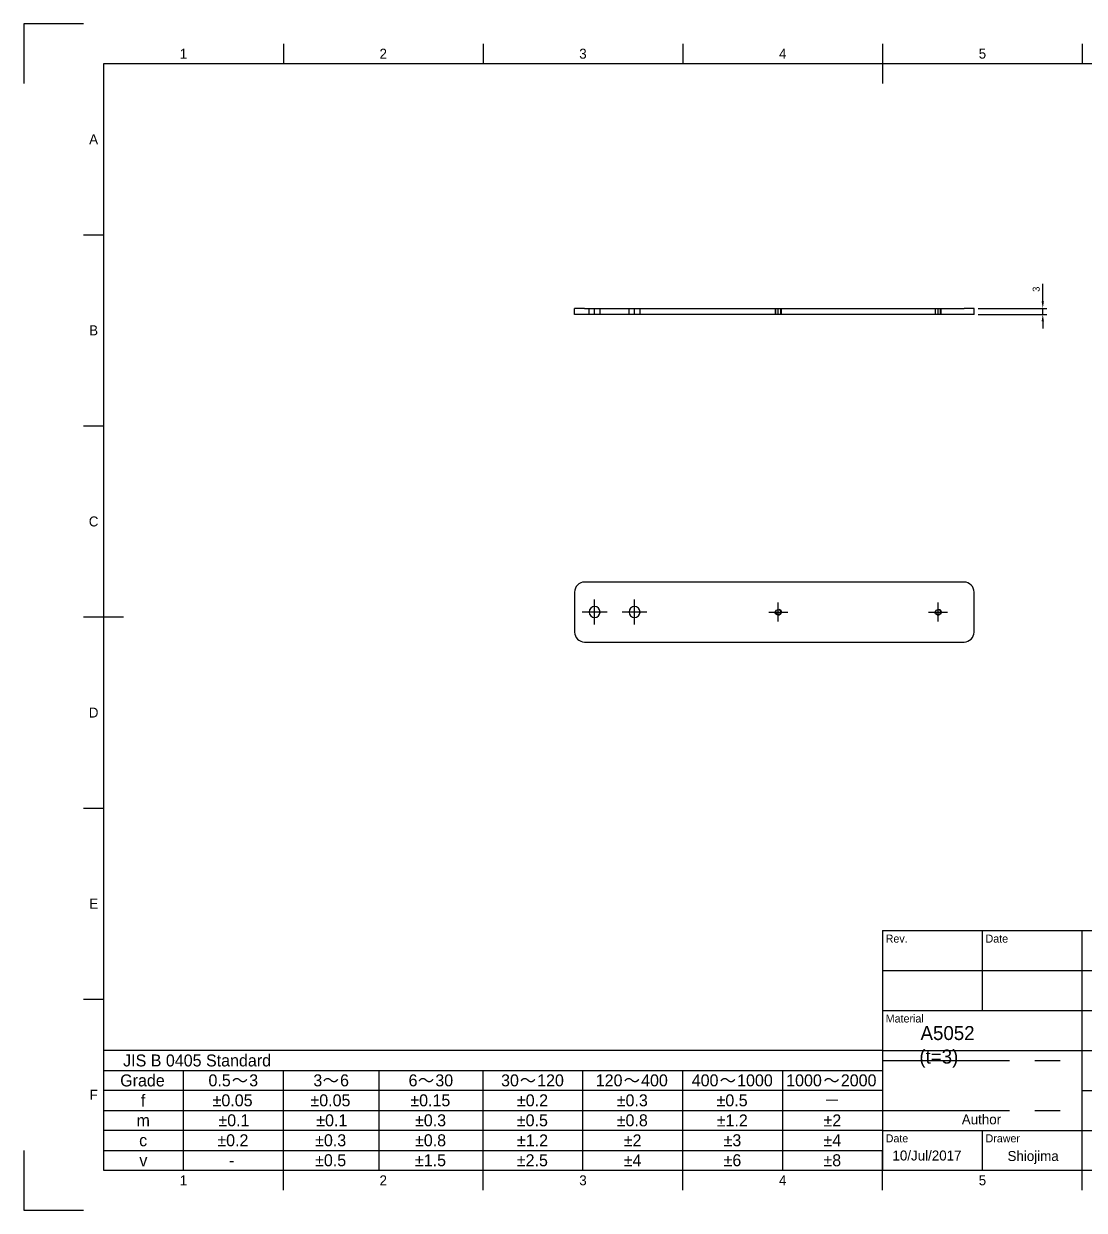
# Model space of a CAD drawing. Extents: x 0 to 840, y 0 to 594.
# Drawn here: x 0 to 531, y 0 to 594 of the extents above; entities that cross this region are included whole.
import ezdxf
from ezdxf.enums import TextEntityAlignment as Align

# ---------------------------------------------------------------- set-up
doc = ezdxf.new("R2010")
doc.units = 0
for name, pattern in [('CENTER', [50.8, 31.75, -6.35, 6.35, -6.35]), ('CENTER2', [28.575, 19.05, -3.175, 3.175, -3.175]), ('HIDDEN2', [4.7625, 3.175, -1.5875])]:
    doc.linetypes.add(name, pattern=pattern)
doc.layers.get('0').update_dxf_attribs({"linetype": 'CONTINUOUS'})
doc.layers.get('DEFPOINTS').update_dxf_attribs({"linetype": 'CONTINUOUS'})
for name, color, linetype in [('ANNOTATIONS', 7, 'CONTINUOUS'), ('BORDER', 7, 'CONTINUOUS'), ('CENTER_LINES', 7, 'CENTER2'), ('TITLEBLOCK', 7, 'CONTINUOUS'), ('可視', 7, 'CONTINUOUS'), ('狭い可視', 7, 'CONTINUOUS'), ('狭い隠線', 7, 'HIDDEN2'), ('隠線処理', 7, 'HIDDEN2')]:
    doc.layers.add(name, color=color, linetype=linetype)
doc.styles.add('FUSIONTITLE', font='txt')
doc.dimstyles.get("Standard").update_dxf_attribs({"dimtxt": 3.5, "dimasz": 0.18, "dimexe": 0.18, "dimexo": 0.0625, "dimgap": 0.09, "dimtad": 0, "dimtih": 1, "dimtoh": 1, "dimcen": 0.09, "dimazin": 3, "dimtfac": 1, "dimtofl": 0, "dimtmove": 0, "dimatfit": 3})

# ---------------------------------------------------------------- blocks, each defined once
blk = doc.blocks.new('NEW_BLOCK3')
for p, q in [((215, 70), (410, 70)), ((215, 70), (215, 10)), ((240, 50), (240, 70)), ((265, 50), (265, 70)), ((215, 60), (410, 60)), ((215, 50), (410, 50)), ((265, 40), (265, 50)), ((215, 40), (20, 40)), ((215, 40), (410, 40)), ((265, 10), (265, 40)), ((20, 35), (215, 35)), ((40, 10), (40, 35)), ((65, 10), (65, 35)), ((89, 10), (89, 35)), ((115, 10), (115, 35)), ((140, 10), (140, 35)), ((165, 10), (165, 35)), ((190, 10), (190, 35)), ((215, 30), (20, 30)), ((265, 30), (410, 30)), ((20, 25), (215, 25)), ((215, 20), (20, 20)), ((215, 20), (410, 20)), ((240, 10), (240, 20)), ((20, 15), (215, 15))]:
    blk.add_line(p, q)
at = {"linetype": 'CENTER'}
for p, q in [((215, 37.5), (265, 37.5)), ((215, 25), (265, 25))]:
    blk.add_line(p, q, dxfattribs=at)
at = {"layer": 'BORDER'}
for p, q in [((0, 297), (0, 282)), ((15, 297), (0, 297)), ((0, 297), (0, 282)), ((15, 297), (0, 297)), ((15, 297), (0, 297)), ((0, 297), (0, 282)), ((65, 292), (65, 287)), ((65, 292), (65, 287)), ((65, 292), (65, 287)), ((115, 292), (115, 287)), ((115, 292), (115, 287)), ((115, 292), (115, 287)), ((165, 292), (165, 287)), ((165, 292), (165, 287)), ((165, 292), (165, 287)), ((215, 292), (215, 282)), ((215, 292), (215, 282)), ((215, 292), (215, 282)), ((265, 292), (265, 287)), ((265, 292), (265, 287)), ((265, 292), (265, 287)), ((410, 287), (20, 287)), ((20, 287), (20, 10)), ((410, 287), (20, 287)), ((20, 287), (20, 10)), ((410, 287), (20, 287)), ((20, 287), (20, 10)), ((15, 244.17), (20, 244.17)), ((15, 244.17), (20, 244.17)), ((15, 244.17), (20, 244.17)), ((15, 196.33), (20, 196.33)), ((15, 196.33), (20, 196.33)), ((15, 196.33), (20, 196.33)), ((15, 148.5), (25, 148.5)), ((15, 148.5), (25, 148.5)), ((15, 148.5), (25, 148.5)), ((15, 100.67), (20, 100.67)), ((15, 100.67), (20, 100.67)), ((15, 100.67), (20, 100.67)), ((15, 52.83), (20, 52.83)), ((15, 52.83), (20, 52.83)), ((15, 52.83), (20, 52.83)), ((0, 15), (0, 0)), ((0, 15), (0, 0)), ((0, 15), (0, 0)), ((215, 5), (215, 15)), ((215, 5), (215, 15)), ((215, 5), (215, 15)), ((20, 10), (410, 10)), ((20, 10), (410, 10)), ((20, 10), (410, 10)), ((65, 5), (65, 10)), ((65, 5), (65, 10)), ((65, 5), (65, 10)), ((115, 5), (115, 10)), ((115, 5), (115, 10)), ((115, 5), (115, 10)), ((165, 5), (165, 10)), ((165, 5), (165, 10)), ((165, 5), (165, 10)), ((265, 5), (265, 10)), ((265, 5), (265, 10)), ((265, 5), (265, 10)), ((0, 0), (15, 0)), ((0, 0), (15, 0)), ((0, 0), (15, 0))]:
    blk.add_line(p, q, dxfattribs=at)
for s, height, p in [('Rev.', 2, (215.78, 67)), ('Date', 2, (240.78, 67)), ('Material', 2, (215.79, 47)), ('JIS B 0405 Standard', 3, (24.89, 36)), ('Grade', 3, (24.15, 31)), ('0.5', 3, (46.25, 31.02)), ('～', 3, (52.07, 31.02)), ('3', 3, (56.44, 31.02)), ('3', 3, (72.5, 31.02)), ('～', 3, (74.83, 31.02)), ('6', 3, (79.19, 31.02)), ('6', 3, (96.34, 31.02)), ('～', 3, (98.67, 31.02)), ('30', 3, (103.04, 31.02)), ('30', 3, (119.5, 31.02)), ('～', 3, (124.17, 31.02)), ('120', 3, (128.53, 31.02)), ('120', 3, (143.2, 31.02)), ('～', 3, (150.19, 31.02)), ('400', 3, (154.55, 31.02)), ('400', 3, (167.23, 31.02)), ('～', 3, (174.23, 31.02)), ('1000', 3, (178.59, 31.02)), ('1000', 3, (190.87, 31.02)), ('～', 3, (200.19, 31.02)), ('2000', 3, (204.55, 31.02)), ('f', 3, (29.33, 25.97)), ('±0.05', 3, (47.28, 26.02)), ('±0.05', 3, (71.78, 26.02)), ('±0.15', 3, (96.78, 26.02)), ('±0.2', 3, (123.47, 26.02)), ('±0.3', 3, (148.45, 26.02)), ('±0.5', 3, (173.44, 26.02)), ('－', 3, (200.3, 26)), ('±0.1', 3, (48.74, 21.02)), ('±0.1', 3, (73.24, 21.02)), ('±0.3', 3, (97.95, 21.02)), ('±0.5', 3, (123.44, 21.02)), ('±0.8', 3, (148.45, 21.02)), ('±1.2', 3, (173.47, 20.99)), ('±2', 3, (200.22, 20.99)), ('Author', 2.5, (234.83, 21.5)), ('m', 3, (28.25, 21)), ('c', 3, (28.89, 16.02)), ('±0.2', 3, (48.47, 16.02)), ('±0.3', 3, (72.95, 16.02)), ('±0.8', 3, (97.95, 16.02)), ('±1.2', 3, (123.47, 15.99)), ('±2', 3, (150.22, 15.99)), ('±3', 3, (175.2, 16.02)), ('±4', 3, (200.21, 16)), ('Date', 2, (215.78, 17)), ('Drawer', 2, (240.78, 17)), ('v', 3, (28.95, 11)), ('-', 3, (51.41, 11)), ('±0.5', 3, (72.94, 11.02)), ('±1.5', 3, (97.94, 11.02)), ('±2.5', 3, (123.44, 11.02)), ('±4', 3, (150.21, 11)), ('±6', 3, (175.2, 11.02)), ('±8', 3, (200.2, 11.02))]:
    blk.add_text(s, height=height).set_placement(p)
at = {"layer": 'BORDER', "style": 'FUSIONTITLE'}
for s, p in [('1', (40, 289.5)), ('1', (40, 289.5)), ('1', (40, 289.5)), ('2', (90, 289.5)), ('2', (90, 289.5)), ('2', (90, 289.5)), ('3', (140, 289.5)), ('3', (140, 289.5)), ('3', (140, 289.5)), ('4', (190, 289.5)), ('4', (190, 289.5)), ('4', (190, 289.5)), ('5', (240, 289.5)), ('5', (240, 289.5)), ('5', (240, 289.5)), ('A', (17.5, 268.08)), ('A', (17.5, 268.08)), ('A', (17.5, 268.08)), ('B', (17.5, 220.25)), ('B', (17.5, 220.25)), ('B', (17.5, 220.25)), ('C', (17.5, 172.42)), ('C', (17.5, 172.42)), ('C', (17.5, 172.42)), ('D', (17.5, 124.58)), ('D', (17.5, 124.58)), ('D', (17.5, 124.58)), ('E', (17.5, 76.75)), ('E', (17.5, 76.75)), ('E', (17.5, 76.75)), ('F', (17.5, 28.92)), ('F', (17.5, 28.92)), ('F', (17.5, 28.92)), ('1', (40, 7.5)), ('1', (40, 7.5)), ('1', (40, 7.5)), ('2', (90, 7.5)), ('2', (90, 7.5)), ('2', (90, 7.5)), ('3', (140, 7.5)), ('3', (140, 7.5)), ('3', (140, 7.5)), ('4', (190, 7.5)), ('4', (190, 7.5)), ('4', (190, 7.5)), ('5', (240, 7.5)), ('5', (240, 7.5)), ('5', (240, 7.5))]:
    blk.add_text(s, height=2.5, dxfattribs=at).set_placement(p, align=Align.MIDDLE)
blk = doc.blocks.new('*U24')
at = {"layer": 'ANNOTATIONS'}
for s, p in [('A5052', (449.04, 85.23)), ('(t=3)', (448.44, 73.44))]:
    blk.add_text(s, height=7, dxfattribs=at).set_placement(p)
blk = doc.blocks.new('*U28')
at = {"layer": 'ANNOTATIONS'}
blk.add_text('10/Jul/2017', height=5, dxfattribs=at).set_placement((434.98, 24.92))
blk = doc.blocks.new('*U29')
at = {"layer": 'ANNOTATIONS'}
blk.add_text('Shiojima', height=5, dxfattribs=at).set_placement((492.59, 24.67))
blk = doc.blocks.new('*U33')
blk.add_text('3', height=3.5, rotation=90).set_placement((508.68, 459.8))
blk = doc.blocks.new('*D13')
for p, q in [((510.25, 455.01), (510.25, 463.8)), ((477.84, 451.51), (512.25, 451.51)), ((510.25, 448.51), (510.25, 451.51)), ((477.84, 448.51), (512.25, 448.51)), ((510.25, 445.01), (510.25, 441.51))]:
    blk.add_line(p, q)
for points in [[(509.66, 455.01), (510.83, 455.01), (510.25, 451.51)], [(509.66, 445.01), (510.83, 445.01), (510.25, 448.51)]]:
    blk.add_solid(points)
at = {"layer": 'DEFPOINTS', "color": 0}
for p in [(475.84, 451.51), (510.25, 451.51), (475.84, 448.51)]:
    blk.add_point(p, dxfattribs=at)
blk.add_blockref('*U33', (0, 0))

msp = doc.modelspace()

# ---------------------------------------------------------------- linework, layer by layer
at = {"linetype": 'CENTER2'}
for p, q in [((285.836, 448.388), (285.836, 451.628)), ((305.836, 448.388), (305.836, 451.628)), ((377.836, 448.388), (377.836, 451.628)), ((457.836, 448.388), (457.836, 451.628))]:
    msp.add_line(p, q, dxfattribs=at)
at = {"layer": 'CENTER_LINES', "extrusion": (0, 0, -1)}
for p, q in [((285.836, 301.073), (285.836, 305.735)), ((305.836, 301.073), (305.836, 305.735)), ((284.249, 299.485), (279.586, 299.485)), ((285.836, 293.235), (285.836, 297.898)), ((292.086, 299.485), (287.424, 299.485)), ((304.249, 299.485), (299.586, 299.485)), ((305.836, 293.235), (305.836, 297.898)), ((312.086, 299.485), (307.424, 299.485))]:
    msp.add_line(p, q, dxfattribs=at)
at = {"layer": 'CENTER_LINES'}
for p, q in [((377.836, 301.073), (377.836, 304.25)), ((457.836, 301.073), (457.836, 304.25)), ((373.072, 299.485), (376.249, 299.485)), ((377.836, 294.721), (377.836, 297.898)), ((379.424, 299.485), (382.601, 299.485)), ((453.072, 299.485), (456.249, 299.485)), ((457.836, 294.721), (457.836, 297.898)), ((459.424, 299.485), (462.601, 299.485))]:
    msp.add_line(p, q, dxfattribs=at)
at = {"layer": 'CENTER_LINES', "linetype": 'CONTINUOUS', "extrusion": (0, 0, -1)}
for p, q in [((287.424, 299.485), (284.249, 299.485)), ((285.836, 297.898), (285.836, 301.073)), ((307.424, 299.485), (304.249, 299.485)), ((305.836, 297.898), (305.836, 301.073))]:
    msp.add_line(p, q, dxfattribs=at)
at = {"layer": 'CENTER_LINES', "linetype": 'CONTINUOUS'}
for p, q in [((376.249, 299.485), (379.424, 299.485)), ((377.836, 297.898), (377.836, 301.073)), ((456.249, 299.485), (459.424, 299.485)), ((457.836, 297.898), (457.836, 301.073))]:
    msp.add_line(p, q, dxfattribs=at)
at = {"layer": '可視'}
for p, q in [((280.836, 451.508), (275.836, 451.508)), ((275.836, 448.508), (275.836, 451.508)), ((280.836, 451.508), (470.836, 451.508)), ((475.836, 451.508), (470.836, 451.508)), ((475.836, 448.508), (475.836, 451.508)), ((280.836, 448.508), (275.836, 448.508)), ((470.836, 448.508), (280.836, 448.508)), ((475.836, 448.508), (470.836, 448.508))]:
    msp.add_line(p, q, dxfattribs=at)
at = {"layer": '可視', "extrusion": (-1e-16, -1, 2.967e-13)}
for p, q in [((275.836, 309.485), (275.836, 289.485)), ((470.836, 314.485), (280.836, 314.485)), ((475.836, 289.485), (475.836, 309.485)), ((280.836, 284.485), (470.836, 284.485))]:
    msp.add_line(p, q, dxfattribs=at)
at = {"layer": '可視', "extrusion": (0, 0, -1)}
for centre in [(-285.836, 299.485), (-305.836, 299.485)]:
    msp.add_circle(centre, 2.75, dxfattribs=at)
at = {"layer": '可視'}
for centre in [(377.836, 299.485), (457.836, 299.485)]:
    msp.add_circle(centre, 1.264, dxfattribs=at)
for centre, start, end in [((280.836, 309.485), 90, 180), ((470.836, 309.485), 0, 90), ((280.836, 289.485), 180, 270), ((470.836, 289.485), 270, 0)]:
    msp.add_arc(centre, 5, start, end, dxfattribs=at)
at = {"layer": '狭い可視', "extrusion": (0, 0, -1)}
for centre in [(-377.836, 299.485), (-457.836, 299.485)]:
    msp.add_arc(centre, 1.543, 100, 10, dxfattribs=at)
at = {"layer": '狭い隠線'}
for p, q in [((376.293, 451.508), (376.293, 448.508)), ((379.379, 448.508), (379.379, 451.508)), ((456.293, 451.508), (456.293, 448.508)), ((459.379, 448.508), (459.379, 451.508))]:
    msp.add_line(p, q, dxfattribs=at)
at = {"layer": '隠線処理'}
for p, q in [((283.086, 448.508), (283.086, 451.508)), ((288.586, 448.508), (288.586, 451.508)), ((303.086, 448.508), (303.086, 451.508)), ((308.586, 448.508), (308.586, 451.508)), ((376.572, 448.508), (376.572, 451.508)), ((379.101, 448.508), (379.101, 451.508)), ((456.572, 448.508), (456.572, 451.508)), ((459.101, 448.508), (459.101, 451.508))]:
    msp.add_line(p, q, dxfattribs=at)

# ---------------------------------------------------------------- block references
for name in ['*U24', '*U28', '*U29']:
    msp.add_blockref(name, (0, 0))
at = {"layer": 'TITLEBLOCK', "xscale": 2, "yscale": 2, "zscale": 2}
msp.add_blockref('NEW_BLOCK3', (0.031, 0.007), dxfattribs=at)

# ---------------------------------------------------------------- dimensions: what is measured, and where the dimension line sits
dim = msp.add_linear_dim(base=(510.247, 451.508), p1=(475.836, 448.508), p2=(475.836, 451.508), angle=90, dimstyle='Standard')
dim.commit()
dim.dimension.update_dxf_attribs({"geometry": '*D13', "text_midpoint": (506.959, 461.154)})

doc.saveas('drawing.dxf')
